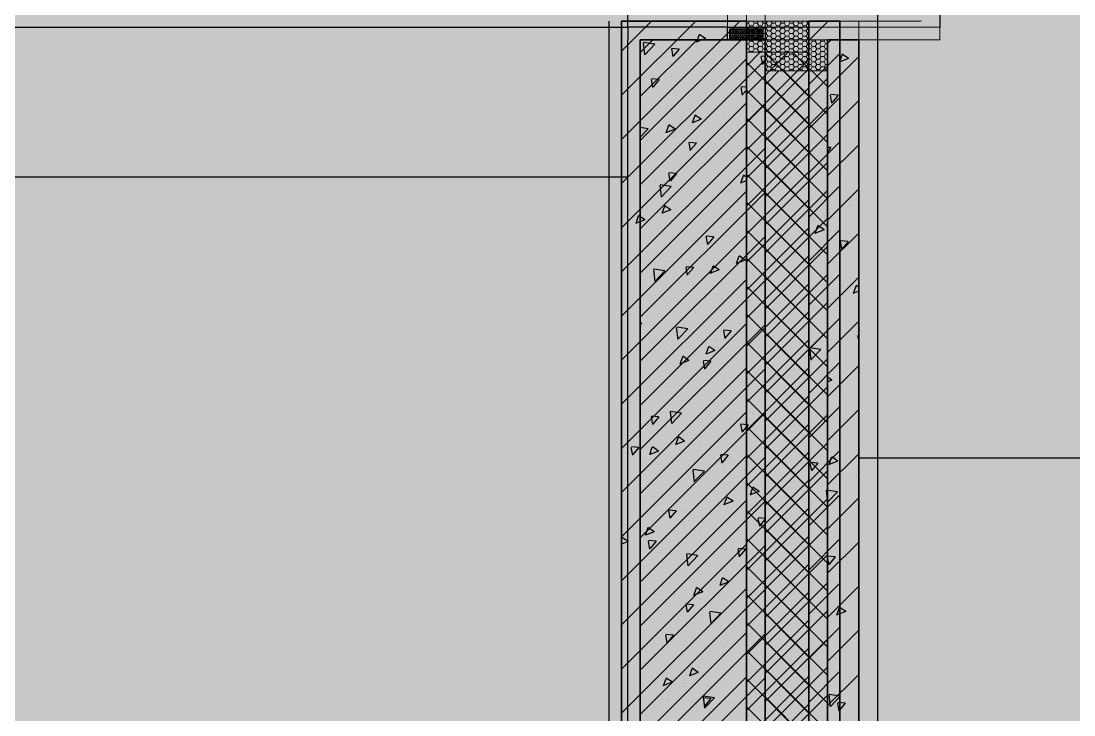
# Model space of a CAD drawing. Header units: inches. Extents: x 143994 to 247866, y 243815 to 272761.
# Drawn here: x 176063 to 177751, y 259794 to 260906 of the extents above; entities that cross this region are included whole.
import ezdxf

# ---------------------------------------------------------------- set-up
doc = ezdxf.new("R2010")
doc.units = ezdxf.units.IN
doc.header["$LTSCALE"] = 1000
doc.header["$MEASUREMENT"] = 0
doc.linetypes.add('DASH', pattern=[0.35, 0.25, -0.1])
doc.layers.get('DEFPOINTS').update_dxf_attribs({"color": 62})
for name, color, linetype in [('0-建筑1F', 127, 'Continuous'), ('0-建筑2F', 127, 'Continuous'), ('A-S-face(建筑粉刷线)', 136, 'Continuous'), ('A-STATR', 5, 'Continuous'), ('A-Wall-Patn', 255, 'Continuous'), ('I-finish', 8, 'Continuous'), ('PUB_HATCH', 8, 'Continuous')]:
    doc.layers.add(name, color=color, linetype=linetype)
for name, color, linetype, lineweight in [('A-M-Stone', 11, 'Continuous', 15), ('A-Wall', 254, 'Continuous', 35), ('MQ-HZ幕墙绘制', 6, 'Continuous', 13), ('W-保温层', 8, 'Continuous', 13)]:
    doc.layers.add(name, color=color, linetype=linetype, lineweight=lineweight)

# ---------------------------------------------------------------- blocks, each defined once
blk = doc.blocks.new('144')
at = {"layer": 'MQ-HZ幕墙绘制'}
h = blk.add_hatch(dxfattribs=at)
h.set_pattern_fill('HONEY', color=127, scale=3)
h.set_pattern_definition([(0, (2666.5027, 381109.6554), (7.14375, 4.124445), [4.7625, -9.525]), (120, (2666.5027, 381109.6554), (-7.143749147, 4.124446478), [4.7625, -9.525]), (60, (2666.5027, 381109.6554), (8.53e-07, 8.248891478), [-9.525, 4.7625])])
h.paths.add_polyline_path([(658186.9, -379280.3), (658286.9, -379280.3), (658286.9, -379330.3), (658186.9, -379330.3)])
at = {"layer": 'A-M-Stone', "color": 127}
blk.add_line((658366.9, -381870.3), (658366.9, -379280.3), dxfattribs=at)
at = {"layer": 'A-S-face(建筑粉刷线)', "color": 127}
blk.add_line((657966.9, -382230.3), (657966.9, -379280.3), dxfattribs=at)
at = {"layer": 'A-STATR', "color": 127}
blk.add_line((660496.9, -379980.3), (658366.9, -379980.3), dxfattribs=at)
at = {"layer": 'A-Wall', "color": 127}
for p, q in [((657986.9, -382210.3), (657986.9, -379280.3)), ((657986.9, -379280.3), (658186.9, -379280.3)), ((658186.9, -379280.3), (658186.9, -382050.3)), ((658286.9, -381950.3), (658286.9, -379280.3)), ((658286.9, -379280.3), (658336.9, -379280.3)), ((658336.9, -379280.3), (658336.9, -381950.3))]:
    blk.add_line(p, q, dxfattribs=at)
at = {"layer": 'MQ-HZ幕墙绘制', "color": 127}
for p, q in [((658186.9, -379280.3), (658186.9, -379260.3)), ((658466.9, -379280.3), (658186.9, -379280.3))]:
    blk.add_line(p, q, dxfattribs=at)
blk.add_lwpolyline([(658186.9, -379280.3), (658286.9, -379280.3), (658286.9, -379330.3), (658186.9, -379330.3)], close=True, dxfattribs=at)
at = {"layer": 'PUB_HATCH', "color": 127, "linetype": 'Continuous'}
for p, q in [((658176.6, -379280.3), (657986.9, -379469.9)), ((658105.9, -379280.3), (657986.9, -379399.2)), ((658035.1, -379280.3), (657986.9, -379328.5)), ((658318, -379280.3), (658286.9, -379311.3)), ((658129.6, -379288.5), (658129.6, -379288.5)), ((658324.1, -379283.6), (658324.1, -379283.6)), ((658003.3, -379305.1), (658003.3, -379305.1)), ((658021.6, -379315.4), (658023.8, -379334.4)), ((658040, -379317.4), (658022.3, -379314.7)), ((658110.9, -379302.7), (658106.8, -379314.8)), ((658121.5, -379308.4), (658107.5, -379313.8)), ((658121.5, -379308.4), (658111.5, -379301.7)), ((658040, -379317.4), (658024.5, -379333.7)), ((658076.8, -379332.8), (658076.8, -379332.8)), ((658090.8, -379323.6), (658090.8, -379323.6)), ((658179.5, -379318.8), (658179.5, -379318.8)), ((658336.9, -379332.1), (658286.9, -379382.1)), ((658186.9, -379340.6), (657986.9, -379540.6)), ((658025.5, -379342.6), (658025.5, -379342.6)), ((658132.2, -379347.1), (658132.2, -379347.1)), ((658329.1, -379334.2), (658329.1, -379334.2)), ((658152.7, -379357.4), (658152.7, -379357.4)), ((658034.3, -379374), (658036.6, -379386.5)), ((658047, -379374), (658035, -379373)), ((658047, -379374), (658037.3, -379385.5)), ((658067.6, -379369.5), (658067.6, -379369.5)), ((658077, -379367.4), (658077, -379367.4)), ((658174.4, -379374), (658174.4, -379374)), ((658074.4, -379399.4), (658074.4, -379399.4)), ((658177.1, -379385.3), (658177.1, -379385.3)), ((658177.8, -379386.6), (658180.1, -379399.1)), ((658186.9, -379386.3), (658178.5, -379385.5)), ((658186.9, -379390.8), (658180.8, -379398.1)), ((658321.2, -379399.1), (658323.6, -379411.6)), ((658333.9, -379399.1), (658321.9, -379398.1)), ((658333.9, -379399.1), (658324.2, -379410.6)), ((658186.9, -379411.3), (657986.9, -379611.3)), ((658336.9, -379402.8), (658286.9, -379452.8)), ((658315.8, -379402.9), (658315.8, -379402.9)), ((658150.2, -379429.7), (658150.2, -379429.7)), ((658024.4, -379446.2), (658024.4, -379446.2)), ((658062.2, -379447.7), (658058.1, -379459.8)), ((658072.8, -379453.4), (658062.9, -379446.7)), ((658082.6, -379443), (658082.6, -379443)), ((658100.1, -379436.3), (658100.1, -379436.3)), ((658072.8, -379453.4), (658058.8, -379458.8)), ((658072, -379466), (658072, -379466)), ((658174.7, -379451.9), (658174.7, -379451.9)), ((658186.9, -379482.1), (657986.9, -379682.1)), ((658028.7, -379471.7), (658028.7, -379471.7)), ((658135.4, -379476.2), (658135.4, -379476.2)), ((658336.9, -379473.5), (658286.9, -379523.5)), ((658299.6, -379482), (658299.6, -379482)), ((658047.5, -379515.1), (658047.5, -379515.1)), ((658097.6, -379508.6), (658097.6, -379508.6)), ((658158.9, -379513), (658158.9, -379513)), ((658172.2, -379518.5), (658172.2, -379518.5)), ((658042.3, -379533), (658042.3, -379533)), ((658062.1, -379524.4), (658064.4, -379537)), ((658074.7, -379524.5), (658062.8, -379523.4)), ((658074.7, -379524.5), (658065.1, -379536)), ((658069.5, -379532.6), (658069.5, -379532.6)), ((658181.6, -379528.3), (658177.5, -379540.4)), ((658186.9, -379530.4), (658182.3, -379527.3)), ((658048.1, -379543.3), (658050.3, -379562.3)), ((658066.6, -379545.4), (658048.8, -379542.6)), ((658066.6, -379545.4), (658051, -379561.6)), ((658053.5, -379551), (658053.5, -379551)), ((658186.9, -379536), (658178.2, -379539.3)), ((658336.9, -379544.2), (658286.9, -379594.2)), ((658323.5, -379536.8), (658323.5, -379536.8)), ((658186.9, -379552.8), (657986.9, -379752.8)), ((658160.3, -379555.5), (658160.3, -379555.5)), ((658297.1, -379554.2), (658297.1, -379554.2)), ((657988.9, -379573.3), (657988.9, -379573.3)), ((658090.2, -379576.9), (658090.2, -379576.9)), ((658095.7, -379577.9), (658095.7, -379577.9)), ((658169.8, -379585.1), (658169.8, -379585.1)), ((658171.3, -379570.8), (658171.3, -379570.8)), ((657994.9, -379594), (657994.9, -379594)), ((658013.5, -379592.8), (658009.5, -379604.9)), ((658024.2, -379598.5), (658010.2, -379603.9)), ((658024.2, -379598.5), (658014.2, -379591.8)), ((658045, -379587.4), (658045, -379587.4)), ((658067.1, -379599.2), (658067.1, -379599.2)), ((658309.2, -379586.9), (658309.2, -379586.9)), ((658336.9, -379614.9), (658286.9, -379664.9)), ((658301, -379608.8), (658296.9, -379620.9)), ((658311.6, -379614.5), (658297.6, -379619.9)), ((658311.6, -379614.5), (658301.6, -379607.8)), ((658186.9, -379623.5), (657986.9, -379823.5)), ((658118.7, -379649.7), (658118.7, -379649.7)), ((658167.4, -379651.7), (658167.4, -379651.7)), ((657992.3, -379666.3), (657992.3, -379666.3)), ((658064.7, -379665.7), (658064.7, -379665.7)), ((658315.2, -379656.2), (658315.2, -379656.2)), ((658056.7, -379680.1), (658056.7, -379680.1)), ((658089.8, -379674.9), (658092.2, -379687.4)), ((658102.5, -379674.9), (658090.5, -379673.9)), ((658102.5, -379674.9), (658092.8, -379686.4)), ((658132.9, -379673.3), (658128.9, -379685.4)), ((658143.5, -379679), (658129.5, -379684.4)), ((658143.5, -379679), (658133.6, -379672.3)), ((658163.5, -379684.6), (658163.5, -379684.6)), ((658336.9, -379685.6), (658286.9, -379735.6)), ((658186.9, -379694.2), (657986.9, -379894.2)), ((658082, -379696.2), (658082, -379696.2)), ((658318.2, -379695.4), (658318.2, -379695.4)), ((658141.8, -379718.6), (658141.8, -379718.6)), ((658164.9, -379718.2), (658164.9, -379718.2)), ((658062.2, -379732.3), (658062.2, -379732.3)), ((658066, -379728.6), (658066, -379728.6)), ((658186.9, -379764.9), (657986.9, -379964.9)), ((658074.6, -379771.2), (658076.8, -379790.2)), ((658093.1, -379773.3), (658075.3, -379770.5)), ((658081.5, -379759.4), (658081.5, -379759.4)), ((658158.4, -379766.2), (658158.4, -379766.2)), ((658336.9, -379756.3), (658286.9, -379806.3)), ((658295, -379768.4), (658295, -379768.4)), ((658016.9, -379781.7), (658016.9, -379781.7)), ((658041.7, -379786.2), (658041.7, -379786.2)), ((658093.1, -379773.3), (658077.5, -379789.5)), ((658123.7, -379786.2), (658123.7, -379786.2)), ((658162.5, -379784.8), (658162.5, -379784.8)), ((658059.8, -379798.9), (658059.8, -379798.9)), ((658089.2, -379797.5), (658089.2, -379797.5)), ((658139.2, -379790.9), (658139.2, -379790.9)), ((658288, -379804.4), (658290.3, -379823.3)), ((658306.5, -379806.4), (658288.7, -379803.6)), ((658322.9, -379790.1), (658322.9, -379790.1)), ((658013.4, -379807.5), (658013.4, -379807.5)), ((658084.3, -379818.3), (658080.2, -379830.4)), ((658094.9, -379824), (658084.9, -379817.3)), ((658306.5, -379806.4), (658290.9, -379822.6)), ((658186.9, -379835.6), (657986.9, -380035.6)), ((658094.9, -379824), (658080.9, -379829.4)), ((658089.6, -379830.1), (658089.6, -379830.1)), ((658117.6, -379825.3), (658119.9, -379837.9)), ((658130.2, -379825.4), (658118.3, -379824.3)), ((658130.2, -379825.4), (658120.6, -379836.9)), ((658336.9, -379827), (658286.9, -379877)), ((658160.1, -379851.4), (658160.1, -379851.4)), ((658288.7, -379843.2), (658288.7, -379843.2)), ((658057.4, -379865.5), (658057.4, -379865.5)), ((658086.6, -379869.8), (658086.6, -379869.8)), ((658036.6, -379876.4), (658036.6, -379876.4)), ((658084.7, -379888.4), (658084.7, -379888.4)), ((658186.9, -379906.3), (657986.9, -380106.3)), ((658336.9, -379897.7), (658286.9, -379947.7)), ((658298.3, -379897.4), (658298.3, -379897.4)), ((658157.6, -379918), (658157.6, -379918)), ((658314.7, -379909.4), (658314.7, -379909.4)), ((658054.9, -379932.1), (658054.9, -379932.1)), ((658160.3, -379932), (658160.3, -379932)), ((658034, -379948.7), (658034, -379948.7)), ((658081.4, -379949.5), (658081.4, -379949.5)), ((658001.9, -379963.2), (658004.2, -379975.7)), ((658014.5, -379963.2), (658002.6, -379962.2)), ((658002.8, -379963.2), (658002.8, -379963.2)), ((658014.5, -379963.2), (658004.9, -379974.7)), ((658035.6, -379963.4), (658031.5, -379975.4)), ((658046.2, -379969.1), (658032.2, -379974.4)), ((658046.2, -379969.1), (658036.3, -379962.4)), ((658109.5, -379967.7), (658109.5, -379967.7)), ((658336.9, -379968.5), (658286.9, -380018.5)), ((658186.9, -379977), (657986.9, -380177)), ((658044.9, -379990.1), (658044.9, -379990.1)), ((658145.3, -379975.8), (658147.7, -379988.3)), ((658158, -379975.8), (658146, -379974.8)), ((658158, -379975.8), (658148.3, -379987.3)), ((658155.2, -379984.5), (658155.2, -379984.5)), ((658288.8, -379988.3), (658291.1, -380000.9)), ((658301.4, -379988.3), (658289.5, -379987.3)), ((658301.4, -379988.3), (658291.8, -379999.8)), ((658323, -379979.4), (658319, -379991.5)), ((658333.6, -379985.1), (658319.6, -379990.5)), ((658323.1, -379976.8), (658323.1, -379976.8)), ((658333.6, -379985.1), (658323.7, -379978.4)), ((658052.5, -379998.6), (658052.5, -379998.6)), ((658101.1, -379999.2), (658103.3, -380018.2)), ((658119.6, -380001.2), (658101.8, -379998.5)), ((658119.6, -380001.2), (658104, -380017.4)), ((658151.7, -379994.6), (658151.7, -379994.6)), ((658183.5, -380000.9), (658183.5, -380000.9)), ((658107.7, -380010.9), (658107.7, -380010.9)), ((658157.8, -380019.5), (658157.8, -380019.5)), ((658041.1, -380039.5), (658041.1, -380039.5)), ((658336.9, -380039.2), (658286.9, -380089.2)), ((658314.6, -380032.3), (658316.8, -380051.3)), ((658333, -380034.3), (658315.2, -380031.6)), ((658333, -380034.3), (658317.5, -380050.6)), ((658186.9, -380047.7), (657986.9, -380247.7)), ((658155, -380043.9), (658150.9, -380056)), ((658165.6, -380049.6), (658151.6, -380055)), ((658152.8, -380051.1), (658152.8, -380051.1)), ((658165.6, -380049.6), (658155.6, -380042.9)), ((658307.2, -380056.6), (658307.2, -380056.6)), ((658322.3, -380043.4), (658322.3, -380043.4)), ((658050.1, -380065.2), (658050.1, -380065.2)), ((658180.9, -380073.2), (658180.9, -380073.2)), ((658006, -380092.3), (658006, -380092.3)), ((658055.1, -380089.8), (658055.1, -380089.8)), ((658089.1, -380083.4), (658089.1, -380083.4)), ((658130.8, -380079.8), (658130.8, -380079.8)), ((657986.9, -380108.4), (657986.9, -380108.4)), ((657997.5, -380114.1), (657987.6, -380107.4)), ((658112.8, -380096.8), (658112.8, -380096.8)), ((658326.3, -380105.8), (658326.3, -380105.8)), ((657997.5, -380114.1), (657986.9, -380118.2)), ((658186.9, -380118.5), (657986.9, -380318.5)), ((658029.6, -380113.7), (658031.9, -380126.2)), ((658042.3, -380113.7), (658030.3, -380112.6)), ((658042.3, -380113.7), (658032.6, -380125.2)), ((658150.3, -380117.7), (658150.3, -380117.7)), ((658173.1, -380126.2), (658175.4, -380138.7)), ((658185.7, -380126.2), (658173.8, -380125.2)), ((658185.7, -380126.2), (658176.1, -380137.7)), ((658336.9, -380109.9), (658286.9, -380159.9)), ((658330.4, -380125.5), (658330.4, -380125.5)), ((658047.6, -380131.8), (658047.6, -380131.8)), ((658316.5, -380138.8), (658318.9, -380151.3)), ((658329.2, -380138.8), (658317.2, -380137.7)), ((658329.2, -380138.8), (658319.5, -380150.3)), ((658078.2, -380158.7), (658078.2, -380158.7)), ((658128.3, -380152.1), (658128.3, -380152.1)), ((658002.5, -380168.7), (658002.5, -380168.7)), ((658030.8, -380171.6), (658030.8, -380171.6)), ((658137.6, -380176.1), (658137.6, -380176.1)), ((658314.1, -380162.7), (658314.1, -380162.7)), ((658186.9, -380189.2), (657986.9, -380389.2)), ((658106.3, -380188.9), (658102.3, -380201)), ((658116.9, -380194.6), (658107, -380187.9)), ((658147.9, -380184.3), (658147.9, -380184.3)), ((658336.9, -380180.6), (658286.9, -380230.6)), ((658045.2, -380198.4), (658045.2, -380198.4)), ((658073, -380198.5), (658073, -380198.5)), ((658080.8, -380202.7), (658080.8, -380202.7)), ((658116.9, -380194.6), (658102.9, -380200)), ((658179.7, -380203), (658179.7, -380203)), ((658327.8, -380197.8), (658327.8, -380197.8)), ((658127.6, -380227.1), (658129.8, -380246.1)), ((658146.1, -380229.1), (658128.3, -380226.4)), ((658025.6, -380237.6), (658025.6, -380237.6)), ((658075.7, -380231), (658075.7, -380231)), ((658146.1, -380229.1), (658130.5, -380245.4)), ((658186.9, -380259.9), (657986.9, -380459.9)), ((658145.5, -380250.9), (658145.5, -380250.9)), ((658336.9, -380251.3), (658286.9, -380301.3)), ((658042.8, -380264.9), (658042.8, -380264.9)), ((658057.4, -380264.1), (658059.7, -380276.6)), ((658070, -380264.1), (658058.1, -380263.1)), ((658070, -380264.1), (658060.4, -380275.6)), ((658157.2, -380272.7), (658157.2, -380272.7)), ((658040.5, -380292.7), (658040.5, -380292.7)), ((658149.4, -380293.2), (658149.4, -380293.2)), ((658023.1, -380309.9), (658023.1, -380309.9)), ((658034, -380300.7), (658034, -380300.7)), ((658140.8, -380305.2), (658140.8, -380305.2)), ((658321.7, -380296.6), (658321.7, -380296.6)), ((658143, -380317.4), (658143, -380317.4)), ((658336.9, -380322), (658286.9, -380372)), ((658186.9, -380330.6), (657986.9, -380530.6)), ((658040.4, -380331.5), (658040.4, -380331.5)), ((658057.6, -380333.9), (658053.6, -380346)), ((658068.3, -380339.6), (658054.3, -380345)), ((658068.3, -380339.6), (658058.3, -380332.9)), ((658088.5, -380336.7), (658088.5, -380336.7)), ((658172.5, -380362.2), (658172.5, -380362.2)), ((658096.8, -380372.1), (658096.8, -380372.1)), ((658058.8, -380380), (658058.8, -380380)), ((658140.6, -380384), (658140.6, -380384)), ((658165.6, -380384.5), (658165.6, -380384.5))]:
    blk.add_line(p, q, dxfattribs=at)
at = {"layer": 'W-保温层', "color": 127, "linetype": 'Continuous'}
for p, q in [((658253.8, -379330.3), (658186.9, -379397.2)), ((658208.9, -379330.3), (658186.9, -379352.3)), ((658216.2, -379330.3), (658286.9, -379401)), ((658261.1, -379330.3), (658286.9, -379356.1)), ((658286.9, -379342.1), (658186.9, -379442.1)), ((658186.9, -379345.9), (658286.9, -379445.9)), ((658286.9, -379387), (658186.9, -379487)), ((658186.9, -379390.8), (658286.9, -379490.8)), ((658286.9, -379431.9), (658186.9, -379531.9)), ((658186.9, -379435.7), (658286.9, -379535.7)), ((658286.9, -379476.8), (658186.9, -379576.8)), ((658186.9, -379480.6), (658286.9, -379580.6)), ((658286.9, -379521.7), (658186.9, -379621.7)), ((658186.9, -379525.5), (658286.9, -379625.5)), ((658286.9, -379566.6), (658186.9, -379666.6)), ((658186.9, -379570.4), (658286.9, -379670.4)), ((658286.9, -379611.5), (658186.9, -379711.5)), ((658186.9, -379615.3), (658286.9, -379715.3)), ((658286.9, -379656.4), (658186.9, -379756.4)), ((658186.9, -379660.2), (658286.9, -379760.2)), ((658286.9, -379701.3), (658186.9, -379801.3)), ((658186.9, -379705.1), (658286.9, -379805.1)), ((658286.9, -379746.2), (658186.9, -379846.2)), ((658186.9, -379750), (658286.9, -379850)), ((658286.9, -379791.1), (658186.9, -379891.1)), ((658186.9, -379794.9), (658286.9, -379894.9)), ((658286.9, -379836), (658186.9, -379936)), ((658186.9, -379839.8), (658286.9, -379939.8)), ((658286.9, -379880.9), (658186.9, -379980.9)), ((658186.9, -379884.7), (658286.9, -379984.7)), ((658286.9, -379925.8), (658186.9, -380025.8)), ((658186.9, -379929.6), (658286.9, -380029.6)), ((658286.9, -379970.7), (658186.9, -380070.7)), ((658186.9, -379974.5), (658286.9, -380074.5)), ((658286.9, -380015.6), (658186.9, -380115.6)), ((658186.9, -380019.4), (658286.9, -380119.4)), ((658286.9, -380060.5), (658186.9, -380160.5)), ((658186.9, -380064.3), (658286.9, -380164.3)), ((658286.9, -380105.4), (658186.9, -380205.4)), ((658186.9, -380109.2), (658286.9, -380209.2)), ((658286.9, -380150.3), (658186.9, -380250.3)), ((658186.9, -380154.1), (658286.9, -380254.1)), ((658286.9, -380195.2), (658186.9, -380295.2)), ((658186.9, -380199.1), (658286.9, -380299.1)), ((658286.9, -380240.1), (658186.9, -380340.1)), ((658186.9, -380244), (658286.9, -380344)), ((658286.9, -380285), (658186.9, -380385)), ((658186.9, -380288.9), (658286.9, -380388.9)), ((658286.9, -380329.9), (658186.9, -380429.9)), ((658186.9, -380333.8), (658286.9, -380433.8)), ((658286.9, -380374.8), (658186.9, -380474.8)), ((658186.9, -380378.7), (658286.9, -380478.7))]:
    blk.add_line(p, q, dxfattribs=at)
at = {"layer": 'W-保温层', "color": 127}
for p, q in [((658286.9, -379330.3), (658186.9, -379330.3)), ((658186.9, -379330.3), (658186.9, -382050.3)), ((658286.9, -382050.3), (658286.9, -379330.3))]:
    blk.add_line(p, q, dxfattribs=at)
blk = doc.blocks.new('1442323')
at = {"layer": 'MQ-HZ幕墙绘制'}
h = blk.add_hatch(dxfattribs=at)
h.set_pattern_fill('HEX', color=127, angle=-90, style=0)
h.set_pattern_definition([(270, (1330.9525, 145.3926), (1.649778, -3e-16), [0.9525, -1.905]), (30, (1330.9525, 145.3926), (-0.824889, 1.4287496586), [0.9525, -1.905]), (330, (1330.9525, 144.4401), (0.824889, 1.4287496586), [0.9525, -1.905])])
h.paths.add_polyline_path([(700233.9, -379369.3), (700179.9, -379369.3), (700179.9, -379352.3), (700233.9, -379352.3)])
h = blk.add_hatch(dxfattribs=at)
h.set_pattern_fill('HONEY', color=127, scale=3)
h.set_pattern_definition([(0, (2666.5027, 381109.6554), (7.14375, 4.124445), [4.7625, -9.525]), (120, (2666.5027, 381109.6554), (-7.143749147, 4.124446478), [4.7625, -9.525]), (60, (2666.5027, 381109.6554), (8.53e-07, 8.248891478), [-9.525, 4.7625])])
h.paths.add_polyline_path([(700236.9, -379369.3), (700336.9, -379369.3), (700336.9, -379419.3), (700236.9, -379419.3)])
at = {"layer": 'A-M-Stone', "color": 127}
blk.add_line((700416.9, -382439.3), (700416.9, -379369.3), dxfattribs=at)
at = {"layer": 'A-S-face(建筑粉刷线)', "color": 127}
blk.add_line((700016.9, -382439.3), (700016.9, -379369.3), dxfattribs=at)
blk.add_lwpolyline([(700176.9, -379349.3), (700016.9, -379349.3), (700016.9, -379369.3)], dxfattribs=at)
at = {"layer": 'A-Wall', "color": 127}
for p, q in [((700036.9, -382439.3), (700036.9, -379369.3)), ((700036.9, -379369.3), (700236.9, -379369.3)), ((700236.9, -379369.3), (700236.9, -382439.3)), ((700336.9, -379369.3), (700386.9, -379369.3)), ((700336.9, -382439.3), (700336.9, -379369.3)), ((700386.9, -379369.3), (700386.9, -382439.3))]:
    blk.add_line(p, q, dxfattribs=at)
at = {"layer": 'I-finish', "color": 127}
for p, q in [((697436.9, -379349.3), (700016.9, -379349.3)), ((700016.9, -379589.3), (697676.9, -379589.3))]:
    blk.add_line(p, q, dxfattribs=at)
at = {"layer": 'MQ-HZ幕墙绘制', "color": 127}
for p, q in [((700176.9, -379349.3), (700176.9, -379289.3)), ((700236.9, -379289.3), (700236.9, -379349.3)), ((700236.9, -379349.3), (700176.9, -379349.3)), ((700236.9, -379369.3), (700236.9, -379349.3)), ((700236.9, -379349.3), (700516.9, -379349.3)), ((700516.9, -379349.3), (700516.9, -379369.3)), ((700516.9, -379369.3), (700236.9, -379369.3))]:
    blk.add_line(p, q, dxfattribs=at)
at = {"layer": 'MQ-HZ幕墙绘制', "color": 127, "lineweight": -3}
blk.add_lwpolyline([(700176.9, -379349.3), (700236.9, -379349.3), (700236.9, -379366.3), (700236.9, -379366.3), (700236.9, -379369.3), (700233.9, -379369.3), (700233.9, -379352.3), (700179.9, -379352.3), (700179.9, -379369.3), (700176.9, -379369.3), (700176.9, -379366.3), (700176.9, -379366.3), (700176.9, -379349.3, -0.000051)], format="xyb", dxfattribs=at)
at = {"layer": 'MQ-HZ幕墙绘制', "color": 127}
blk.add_lwpolyline([(700236.9, -379369.3), (700336.9, -379369.3), (700336.9, -379419.3), (700236.9, -379419.3)], close=True, dxfattribs=at)
at = {"layer": 'PUB_HATCH', "color": 127, "linetype": 'DASH', "ltscale": 0.5}
blk.add_line((700516.9, -378249.3), (700516.9, -379349.3), dxfattribs=at)
at = {"layer": 'PUB_HATCH', "color": 127}
blk.add_line((700016.9, -379349.3), (700016.9, -378719.3), dxfattribs=at)
at = {"layer": 'PUB_HATCH', "color": 127, "linetype": 'Continuous'}
for p, q in [((700198.5, -379369.3), (700036.9, -379530.8)), ((700127.8, -379369.3), (700036.9, -379460.1)), ((700057, -379369.3), (700036.9, -379389.4)), ((700086.7, -379383.8), (700089, -379396.3)), ((700099, -379384.3), (700087.1, -379383.2)), ((700218.5, -379371.3), (700218.5, -379371.3)), ((700343, -379369.3), (700336.9, -379375.4)), ((700367.4, -379375.9), (700367.4, -379375.9)), ((700047.1, -379389.1), (700047.1, -379389.1)), ((700099, -379384.3), (700089.4, -379395.7)), ((700109, -379385.3), (700109, -379385.3)), ((700153.9, -379393.6), (700153.9, -379393.6)), ((700230.2, -379396.3), (700232.5, -379408.8)), ((700236.9, -379396.3), (700230.5, -379395.8)), ((700386.9, -379396.1), (700336.9, -379446.1)), ((700360, -379393.4), (700356, -379405.5)), ((700370.6, -379399.1), (700356.6, -379404.5)), ((700370.6, -379399.1), (700360.7, -379392.4)), ((700236.9, -379401.6), (700036.9, -379601.6)), ((700083.4, -379407.7), (700083.4, -379407.7)), ((700133.5, -379401.1), (700133.5, -379401.1)), ((700140.4, -379406.6), (700140.4, -379406.6)), ((700236.9, -379403.4), (700232.9, -379408.3)), ((700346.5, -379415.6), (700346.5, -379415.6)), ((700039.4, -379419.4), (700039.4, -379419.4)), ((700350.8, -379422.6), (700350.8, -379422.6)), ((700352.5, -379423.5), (700352.5, -379423.5)), ((700365, -379442.4), (700365, -379442.4)), ((700207.2, -379463.4), (700207.2, -379463.4)), ((700386.9, -379466.8), (700336.9, -379516.8)), ((700236.9, -379472.3), (700036.9, -379672.3)), ((700080.8, -379480), (700080.8, -379480)), ((700138, -379473.2), (700138, -379473.2)), ((700217.4, -379484.6), (700217.4, -379484.6)), ((700037, -379486), (700037, -379486)), ((700114.9, -379495.8), (700114.9, -379495.8)), ((700124.1, -379490.6), (700120.1, -379502.7)), ((700134.5, -379496.7), (700120.5, -379502.1)), ((700134.5, -379496.7), (700124.5, -379490)), ((700221.7, -379500.3), (700221.7, -379500.3)), ((700350, -379495.8), (700350, -379495.8)), ((700371.3, -379494.9), (700371.3, -379494.9)), ((700049.7, -379511.8), (700036.9, -379509.8)), ((700049.7, -379511.8), (700036.9, -379525.1)), ((700100.8, -379504.6), (700100.8, -379504.6)), ((700362.5, -379509), (700362.5, -379509)), ((700114.5, -379534.2), (700116.8, -379546.7)), ((700126.8, -379534.7), (700114.8, -379533.6)), ((700126.8, -379534.7), (700117.1, -379546.2)), ((700230.3, -379532.3), (700230.3, -379532.3)), ((700236.9, -379543), (700036.9, -379743)), ((700135.5, -379539.8), (700135.5, -379539.8)), ((700154.5, -379542.3), (700154.5, -379542.3)), ((700386.9, -379537.5), (700336.9, -379587.5)), ((700342.4, -379542.1), (700336.9, -379541.6)), ((700342.4, -379542.1), (700336.9, -379548.6)), ((700139.7, -379575.1), (700139.7, -379575.1)), ((700177.2, -379574.6), (700177.2, -379574.6)), ((700360.1, -379575.6), (700360.1, -379575.6)), ((700060.5, -379594.7), (700060.5, -379594.7)), ((700075.1, -379597.5), (700075.1, -379597.5)), ((700181.9, -379602), (700181.9, -379602)), ((700235.8, -379592.3), (700235.8, -379592.3)), ((700236.9, -379613.7), (700036.9, -379813.7)), ((700133.1, -379606.4), (700133.1, -379606.4)), ((700177.7, -379611.2), (700177.7, -379611.2)), ((700225.1, -379618.6), (700225.1, -379618.6)), ((700227.7, -379604.6), (700227.7, -379604.6)), ((700386.9, -379608.2), (700336.9, -379658.2)), ((700075.5, -379635.6), (700071.4, -379647.7)), ((700085.8, -379641.8), (700075.8, -379635.1)), ((700101.9, -379621.2), (700101.9, -379621.2)), ((700374.5, -379624), (700374.5, -379624)), ((700085.8, -379641.8), (700071.8, -379647.1)), ((700108.4, -379638.6), (700108.4, -379638.6)), ((700357.7, -379642.2), (700357.7, -379642.2)), ((700371, -379636.9), (700371, -379636.9)), ((700233.4, -379658.9), (700233.4, -379658.9)), ((700236.9, -379684.4), (700036.9, -379884.4)), ((700130.7, -379672.9), (700130.7, -379672.9)), ((700142.2, -379684.6), (700144.5, -379697.2)), ((700154.5, -379685.1), (700142.6, -379684.1)), ((700154.5, -379685.1), (700144.9, -379696.6)), ((700175.1, -379683.5), (700175.1, -379683.5)), ((700386.9, -379678.9), (700336.9, -379728.9)), ((700350.2, -379675.8), (700350.2, -379675.8)), ((700049.3, -379700), (700049.3, -379700)), ((700125.1, -379690.1), (700125.1, -379690.1)), ((700143, -379704.2), (700143, -379704.2)), ((700357.5, -379692.6), (700359.8, -379705.1)), ((700370.1, -379692.5), (700358.2, -379691.5)), ((700370.1, -379692.5), (700360.5, -379704)), ((700194.9, -379716.1), (700190.8, -379728.2)), ((700205.2, -379722.3), (700195.2, -379715.6)), ((700355.2, -379708.7), (700355.2, -379708.7)), ((700058, -379737.3), (700060.3, -379756.3)), ((700076.2, -379739.7), (700058.4, -379736.9)), ((700205.2, -379722.3), (700191.2, -379727.7)), ((700216.8, -379737.9), (700216.8, -379737.9)), ((700230.9, -379725.4), (700230.9, -379725.4)), ((700076.2, -379739.7), (700060.6, -379755.9)), ((700128.2, -379739.5), (700128.2, -379739.5)), ((700386.9, -379749.6), (700336.9, -379799.6)), ((700236.9, -379755.1), (700036.9, -379955.1)), ((700072.5, -379769), (700072.5, -379769)), ((700100.2, -379757.9), (700100.2, -379757.9)), ((700122.5, -379762.4), (700122.5, -379762.4)), ((700382.1, -379764), (700378, -379776.1)), ((700386.9, -379771.9), (700378.7, -379775)), ((700386.9, -379765.8), (700382.8, -379763)), ((700037.1, -379786.8), (700036.9, -379786.7)), ((700037.1, -379786.8), (700036.9, -379786.9)), ((700061, -379779), (700061, -379779)), ((700167.8, -379783.5), (700167.8, -379783.5)), ((700341.6, -379784.7), (700341.6, -379784.7)), ((700352.8, -379775.3), (700352.8, -379775.3)), ((700228.5, -379792), (700228.5, -379792)), ((700103.2, -379805.9), (700103.2, -379805.9)), ((700125.8, -379806.1), (700125.8, -379806.1)), ((700209.9, -379810.4), (700209.9, -379810.4)), ((700386.9, -379820.3), (700336.9, -379870.3)), ((700038.8, -379823), (700036.9, -379822.9)), ((700038.8, -379823), (700036.9, -379825.3)), ((700236.9, -379825.8), (700036.9, -380025.8)), ((700170, -379835.1), (700172.3, -379847.6)), ((700182.3, -379835.6), (700170.3, -379834.5)), ((700182.3, -379835.6), (700172.6, -379847.1)), ((700176.6, -379827.9), (700176.6, -379827.9)), ((700196.2, -379824.6), (700196.2, -379824.6)), ((700059.9, -379847.9), (700059.9, -379847.9)), ((700069.9, -379841.2), (700069.9, -379841.2)), ((700350.4, -379841.9), (700350.4, -379841.9)), ((700385.2, -379843), (700386.9, -379852.1)), ((700386.9, -379842), (700385.9, -379841.9)), ((700123.4, -379872.7), (700123.4, -379872.7)), ((700146.2, -379861.2), (700142.1, -379873.2)), ((700156.5, -379867.3), (700142.5, -379872.7)), ((700156.5, -379867.3), (700146.6, -379860.6)), ((700224.5, -379871.8), (700224.5, -379871.8)), ((700226.1, -379858.6), (700226.1, -379858.6)), ((700339, -379857), (700339, -379857)), ((700236.9, -379896.5), (700036.9, -380096.5)), ((700107.9, -379891.8), (700107.9, -379891.8)), ((700143.6, -379903.5), (700143.6, -379903.5)), ((700219.3, -379893.5), (700219.3, -379893.5)), ((700386.9, -379891.1), (700336.9, -379941.1)), ((700064.2, -379908.1), (700064.2, -379908.1)), ((700171, -379912.6), (700171, -379912.6)), ((700344, -379914.7), (700336.9, -379909.9)), ((700344, -379914.7), (700336.9, -379917.4)), ((700347.9, -379908.5), (700347.9, -379908.5)), ((700120.9, -379939.3), (700120.9, -379939.3)), ((700223.6, -379925.2), (700223.6, -379925.2)), ((700349.6, -379929.1), (700349.6, -379929.1)), ((700362.7, -379934), (700362.7, -379934)), ((700236.9, -379967.2), (700036.9, -380167.2)), ((700054.3, -379973), (700056.6, -379985.5)), ((700066.6, -379973.5), (700054.6, -379972.4)), ((700066.6, -379973.5), (700056.9, -379984.9)), ((700084.6, -379965.2), (700086.8, -379984.2)), ((700102.7, -379967.6), (700084.9, -379964.9)), ((700102.7, -379967.6), (700087.2, -379983.9)), ((700166.7, -379972.4), (700166.7, -379972.4)), ((700216.8, -379965.8), (700216.8, -379965.8)), ((700386.9, -379961.8), (700336.9, -380011.8)), ((700089, -379987.4), (700089, -379987.4)), ((700091, -379982.4), (700091, -379982.4)), ((700197.7, -379985.5), (700200, -379998)), ((700210, -379986), (700198.1, -379985)), ((700210, -379986), (700200.4, -379997.5)), ((700216.2, -379991.1), (700216.2, -379991.1)), ((700345.5, -379975.1), (700345.5, -379975.1)), ((700097.5, -380006.2), (700093.5, -380018.3)), ((700107.9, -380012.4), (700097.9, -380005.6)), ((700118.5, -380005.8), (700118.5, -380005.8)), ((700195.8, -379991.9), (700195.8, -379991.9)), ((700221.2, -379991.7), (700221.2, -379991.7)), ((700360.1, -379998.1), (700360.1, -379998.1)), ((700107.9, -380012.4), (700093.8, -380017.7)), ((700099.6, -380011.2), (700099.6, -380011.2)), ((700131.2, -380014.2), (700131.2, -380014.2)), ((700236.9, -380038), (700036.9, -380238)), ((700386.9, -380032.5), (700336.9, -380082.5)), ((700343.1, -380041.6), (700343.1, -380041.6)), ((700114.1, -380051.3), (700114.1, -380051.3)), ((700164.2, -380044.7), (700164.2, -380044.7)), ((700218.8, -380058.3), (700218.8, -380058.3)), ((700038.4, -380061.3), (700038.4, -380061.3)), ((700116.1, -380072.4), (700116.1, -380072.4)), ((700383.2, -380067), (700383.2, -380067)), ((700176, -380081.2), (700176, -380081.2)), ((700216.9, -380086.7), (700212.9, -380098.8)), ((700227.2, -380092.9), (700217.3, -380086.2)), ((700236.9, -380108.7), (700036.9, -380308.7)), ((700059.3, -380101.2), (700059.3, -380101.2)), ((700227.2, -380092.9), (700213.2, -380098.3)), ((700386.9, -380103.2), (700336.9, -380153.2)), ((700340.6, -380108.2), (700340.6, -380108.2)), ((700082, -380123.4), (700084.3, -380135.9)), ((700094.3, -380123.9), (700082.4, -380122.9)), ((700094.3, -380123.9), (700084.7, -380135.4)), ((700092.2, -380116.4), (700092.2, -380116.4)), ((700111.6, -380123.6), (700111.6, -380123.6)), ((700199, -380120.9), (700199, -380120.9)), ((700216.3, -380124.9), (700216.3, -380124.9)), ((700223.9, -380125.1), (700223.9, -380125.1)), ((700348.6, -380115.5), (700348.6, -380115.5)), ((700061.5, -380130.2), (700061.5, -380130.2)), ((700113.7, -380139), (700113.7, -380139)), ((700225.5, -380136), (700227.8, -380148.5)), ((700236.9, -380136.4), (700225.8, -380135.4)), ((700236.9, -380137.5), (700228.1, -380147.9)), ((700380.7, -380139.3), (700380.7, -380139.3)), ((700048.9, -380151.2), (700044.8, -380163.3)), ((700059.2, -380157.4), (700045.2, -380162.8)), ((700059.2, -380157.4), (700049.2, -380150.7)), ((700107.3, -380145.1), (700107.3, -380145.1)), ((700386.9, -380173.9), (700336.9, -380223.9)), ((700338.2, -380174.8), (700338.2, -380174.8)), ((700236.9, -380179.4), (700036.9, -380379.4)), ((700111.1, -380193.2), (700113.3, -380212.2)), ((700129.2, -380195.5), (700111.5, -380192.8)), ((700185.3, -380185.8), (700185.3, -380185.8)), ((700213.9, -380191.5), (700213.9, -380191.5)), ((700349, -380182.3), (700349, -380182.3)), ((700059, -380202.5), (700059, -380202.5)), ((700111.2, -380205.6), (700111.2, -380205.6)), ((700129.2, -380195.5), (700113.7, -380211.8)), ((700117.1, -380195.7), (700117.1, -380195.7)), ((700223.8, -380200.2), (700223.8, -380200.2)), ((700052.5, -380218.1), (700052.5, -380218.1)), ((700159.2, -380222.6), (700159.2, -380222.6)), ((700168.2, -380231.7), (700164.2, -380243.8)), ((700178.6, -380237.9), (700164.6, -380243.3)), ((700178.6, -380237.9), (700168.6, -380231.2)), ((700215.6, -380244.4), (700215.6, -380244.4)), ((700236.9, -380250.1), (700036.9, -380450.1)), ((700208.4, -380254.7), (700208.4, -380254.7)), ((700211.5, -380258.1), (700211.5, -380258.1)), ((700386.9, -380244.6), (700336.9, -380294.6)), ((700351.8, -380244.6), (700351.8, -380244.6)), ((700099, -380264.4), (700099, -380264.4)), ((700108.8, -380272.1), (700108.8, -380272.1)), ((700109.8, -380273.8), (700112.1, -380286.4)), ((700122.1, -380274.3), (700110.1, -380273.3)), ((700122.1, -380274.3), (700112.4, -380285.8)), ((700132.7, -380264.7), (700132.7, -380264.7)), ((700337.7, -380281.7), (700336.9, -380282.6)), ((700337.7, -380281.7), (700336.9, -380281.7)), ((700355.5, -380279.6), (700351.4, -380291.7)), ((700366.1, -380285.3), (700352.1, -380290.7)), ((700366.1, -380285.3), (700356.1, -380278.6)), ((700236.9, -380320.8), (700036.9, -380520.8)), ((700120.3, -380324.8), (700120.3, -380324.8)), ((700205.9, -380327), (700205.9, -380327)), ((700209, -380324.6), (700209, -380324.6)), ((700386.9, -380315.3), (700336.9, -380365.3)), ((700376.6, -380323.9), (700376.6, -380323.9)), ((700080, -380343.6), (700080, -380343.6)), ((700106.4, -380338.7), (700106.4, -380338.7)), ((700155.8, -380333.6), (700155.8, -380333.6)), ((700175.4, -380334.4), (700175.4, -380334.4)), ((700227, -380329.3), (700227, -380329.3)), ((700058.8, -380354.4), (700058.8, -380354.4)), ((700349.1, -380359.4), (700349.1, -380359.4)), ((700119.6, -380376.8), (700115.5, -380388.9)), ((700129.9, -380382.9), (700120, -380376.2)), ((700223.3, -380378.3), (700223.3, -380378.3)), ((700236.9, -380391.5), (700036.9, -380591.5)), ((700129.9, -380382.9), (700115.9, -380388.3)), ((700206.6, -380391.2), (700206.6, -380391.2)), ((700386.9, -380386), (700336.9, -380436)), ((700038.3, -380399.6), (700038.3, -380399.6)), ((700103.2, -380412.5), (700103.2, -380412.5)), ((700103.9, -380405.3), (700103.9, -380405.3)), ((700106.7, -380398.3), (700106.7, -380398.3)), ((700145.1, -380404.1), (700145.1, -380404.1)), ((700153.2, -380405.9), (700153.2, -380405.9)), ((700080.5, -380426.5), (700080.5, -380426.5)), ((700137.5, -380424.3), (700139.8, -380436.8)), ((700137.6, -380421.1), (700139.8, -380440.1)), ((700149.8, -380424.8), (700137.9, -380423.7)), ((700155.8, -380423.5), (700138, -380420.7)), ((700155.8, -380423.5), (700140.2, -380439.7)), ((700149.8, -380424.8), (700140.2, -380436.3)), ((700339, -380418.9), (700341.2, -380437.9)), ((700357.4, -380420.9), (700339.6, -380418.2)), ((700357.4, -380420.9), (700341.9, -380437.2)), ((700372.3, -380428.3), (700372.3, -380428.3)), ((700187.2, -380431), (700187.2, -380431)), ((700348.4, -380435.6), (700348.4, -380435.6)), ((700352.8, -380432.2), (700355.1, -380444.7)), ((700365.4, -380432.2), (700353.5, -380431.1)), ((700365.4, -380432.2), (700355.8, -380443.7))]:
    blk.add_line(p, q, dxfattribs=at)
at = {"layer": 'W-保温层', "color": 127, "linetype": 'Continuous'}
for p, q in [((700303.9, -379419.3), (700236.9, -379486.3)), ((700259, -379419.3), (700236.9, -379441.4)), ((700336.9, -379431.2), (700236.9, -379531.2)), ((700236.9, -379434.1), (700336.9, -379534.1)), ((700267.1, -379419.3), (700336.9, -379489.2)), ((700312, -379419.3), (700336.9, -379444.3)), ((700336.9, -379476.1), (700236.9, -379576.1)), ((700236.9, -379479), (700336.9, -379579)), ((700336.9, -379521), (700236.9, -379621)), ((700236.9, -379523.9), (700336.9, -379623.9)), ((700336.9, -379565.9), (700236.9, -379665.9)), ((700236.9, -379568.8), (700336.9, -379668.8)), ((700336.9, -379610.8), (700236.9, -379710.8)), ((700236.9, -379613.7), (700336.9, -379713.7)), ((700336.9, -379655.7), (700236.9, -379755.7)), ((700236.9, -379658.6), (700336.9, -379758.6)), ((700336.9, -379700.6), (700236.9, -379800.6)), ((700236.9, -379703.5), (700336.9, -379803.5)), ((700336.9, -379745.5), (700236.9, -379845.5)), ((700236.9, -379748.4), (700336.9, -379848.4)), ((700336.9, -379790.4), (700236.9, -379890.4)), ((700236.9, -379793.3), (700336.9, -379893.3)), ((700336.9, -379835.3), (700236.9, -379935.3)), ((700236.9, -379838.2), (700336.9, -379938.2)), ((700336.9, -379880.2), (700236.9, -379980.2)), ((700236.9, -379883.1), (700336.9, -379983.1)), ((700336.9, -379925.2), (700236.9, -380025.2)), ((700236.9, -379928), (700336.9, -380028)), ((700336.9, -379970.1), (700236.9, -380070.1)), ((700236.9, -379972.9), (700336.9, -380072.9)), ((700336.9, -380015), (700236.9, -380115)), ((700236.9, -380017.8), (700336.9, -380117.8)), ((700336.9, -380059.9), (700236.9, -380159.9)), ((700236.9, -380062.7), (700336.9, -380162.7)), ((700336.9, -380104.8), (700236.9, -380204.8)), ((700236.9, -380107.6), (700336.9, -380207.6)), ((700336.9, -380149.7), (700236.9, -380249.7)), ((700236.9, -380152.5), (700336.9, -380252.5)), ((700336.9, -380194.6), (700236.9, -380294.6)), ((700236.9, -380197.4), (700336.9, -380297.4)), ((700336.9, -380239.5), (700236.9, -380339.5)), ((700236.9, -380242.3), (700336.9, -380342.3)), ((700336.9, -380284.4), (700236.9, -380384.4)), ((700236.9, -380287.2), (700336.9, -380387.2)), ((700336.9, -380329.3), (700236.9, -380429.3)), ((700236.9, -380332.1), (700336.9, -380432.1)), ((700336.9, -380374.2), (700236.9, -380474.2)), ((700236.9, -380377), (700336.9, -380477)), ((700336.9, -380419.1), (700236.9, -380519.1)), ((700236.9, -380421.9), (700336.9, -380521.9))]:
    blk.add_line(p, q, dxfattribs=at)
at = {"layer": 'W-保温层', "color": 127}
for p, q in [((700236.9, -379419.3), (700336.9, -379419.3)), ((700236.9, -382389.3), (700236.9, -379419.3)), ((700336.9, -379419.3), (700336.9, -382389.3))]:
    blk.add_line(p, q, dxfattribs=at)

msp = doc.modelspace()

# ---------------------------------------------------------------- hatches: boundary and pattern name
at = {"layer": 'DEFPOINTS'}
h = msp.add_hatch(dxfattribs=at)
h.set_pattern_fill('ANSI31', color=250)
h.set_pattern_definition([(45, (-65482.5842, -4e-05), (-1.122532015, 1.122532015), [])])
h.paths.add_polyline_path([(182383.45, 243814.78), (157803.44, 243814.78), (157803.44, 270814.78), (182383.45, 270814.78)])

# ---------------------------------------------------------------- linework, layer by layer
at = {"layer": 'A-Wall-Patn', "color": 11}
msp.add_lwpolyline([(150345.62, 253131.1), (150345.62, 260486.1), (152475.62, 260486.1), (152475.62, 264126.1), (156915.62, 264126.1), (156915.62, 264396.1), (157915.62, 264396.1), (157915.62, 260436.1), (159725.62, 260436.1), (159725.62, 264126.1), (165235.62, 264126.1), (165235.62, 258286.1), (166875.62, 258286.1), (166875.62, 261926.1), (172000.62, 261926.1), (172000.62, 262196.1), (173000.62, 262196.1), (173000.62, 261926.1), (177435.62, 261926.1), (177435.62, 258286.1), (179565.62, 258286.1), (179565.62, 250931.1)], dxfattribs=at)

# ---------------------------------------------------------------- block references
at = {"layer": '0-建筑1F'}
msp.add_blockref('144', (-480961.31, 640186.38), dxfattribs=at)
at = {"layer": '0-建筑2F'}
msp.add_blockref('1442323', (-522981.31, 640245.41), dxfattribs=at)

doc.saveas('drawing.dxf')
